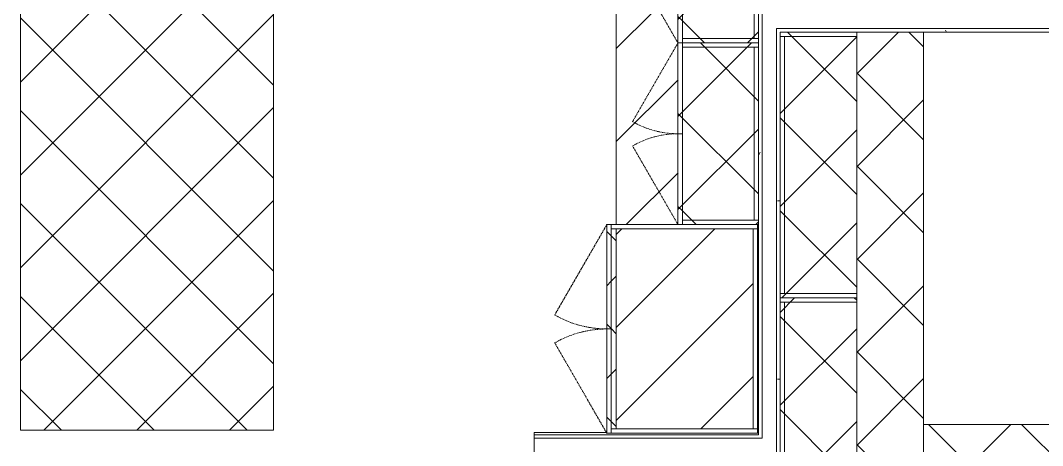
# Model space of a CAD drawing. Header units: inches. Extents: x -203 to 2905, y -968 to 768.
# Drawn here: x 1052.1 to 1228.5, y -180.4 to -107.1 of the extents above; entities that cross this region are included whole.
import ezdxf

# ---------------------------------------------------------------- set-up
doc = ezdxf.new("R2010")
doc.units = ezdxf.units.IN
doc.header["$MEASUREMENT"] = 0
doc.linetypes.add('Dash_2_', pattern=[0.25, 0.125, -0.125])
doc.linetypes.add('Hidden', pattern=[0.28125, 0.1875, -0.09375])
for name, color, linetype, lineweight in [('A-WALL', 113, 'Continuous', 13), ('A-WALL-PATT', 111, 'Continuous', 13), ('I-WALL', 2, 'Continuous', 13), ('Q-CASE', 31, 'Continuous', 13), ('Q-CASE-HDLN', 31, 'Dash_2_', 9)]:
    doc.layers.add(name, color=color, linetype=linetype, lineweight=lineweight)
pattern_1 = [(0, (0, 0), (30.72, 7.68), [1.267, -21.773, 1.267, -21.773, -122.88]), (0, (0, 0), (30.72, 7.68), [-46.08, 1.267, -44.813, 1.267, -21.773, -53.76]), (0, (0, 0), (30.72, 7.68), [-115.2, 1.267, -14.093, 1.267, -37.133]), (120, (11.52, 3.84), (-22.011075, 22.7643), [1.267, -21.773, 1.267, -21.773, -122.88]), (120, (11.52, 3.84), (-22.011075, 22.7643), [-46.08, 1.267, -44.813, 1.267, -21.773, -53.76]), (120, (11.52, 3.84), (-22.011075, 22.7643), [-115.2, 1.267, -14.093, 1.267, -37.133]), (240, (15.36, 19.2), (-8.708925, -30.4443), [1.267, -21.773, 1.267, -21.773, -122.88]), (240, (15.36, 19.2), (-8.708925, -30.4443), [-46.08, 1.267, -44.813, 1.267, -21.773, -53.76]), (240, (15.36, 19.2), (-8.708925, -30.4443), [-115.2, 1.267, -14.093, 1.267, -37.133])]
pattern_2 = [(135, (-77.628, -1181.783), (-8.01223, -8.01223), []), (225, (-77.628, -1181.783), (8.01223, -8.01223), [])]
pattern_3 = [(135, (-108.957, -1181.783), (-8.01223, -8.01223), []), (225, (-108.957, -1181.783), (8.01223, -8.01223), [])]
pattern_4 = [(135, (-140.285, -1181.629), (-8.01223, -8.01223), []), (225, (-140.285, -1181.629), (8.01223, -8.01223), [])]
pattern_5 = [(315, (156.916, 1180.809), (8.01223, 8.01223), []), (45, (156.916, 1180.809), (-8.01223, 8.01223), [])]
pattern_6 = [(315, (202.745, 1180.809), (8.01223, 8.01223), []), (45, (202.745, 1180.809), (-8.01223, 8.01223), [])]

# ---------------------------------------------------------------- blocks, each defined once
blk = doc.blocks.new('Casework 21 - Casework 13-4989505-LEVEL 8 CONSTRUCTION PLAN')
at = {"layer": 'Q-CASE', "lineweight": 9}
h = blk.add_hatch(dxfattribs=at)
h.set_pattern_fill('FP_3', color=256, style=0, pattern_type=2)
h.set_pattern_definition([(45, (0, 0), (-8.01223, 8.01223), []), (135, (0, 0), (-8.01223, -8.01223), [])])
h.paths.add_polyline_path([(1095.76, -177.78), (1095.76, -77.03), (1052.07, -77.03), (1052.07, -177.78)], flags=0)
for p, q in [((1095.76, -77.03), (1052.07, -77.03)), ((1052.07, -77.03), (1052.07, -177.78)), ((1095.76, -177.78), (1095.76, -77.03)), ((1052.07, -177.78), (1095.76, -177.78))]:
    blk.add_line(p, q, dxfattribs=at)
blk = doc.blocks.new('CW Cupbd Ohead - 36_h x 13 7_8_d - 2 Doors - 1 Shelf-V22-LEVEL 8 CONSTRUCTION PLAN')
at = {"layer": 'Q-CASE', "lineweight": 9}
h = blk.add_hatch(dxfattribs=at)
h.set_pattern_fill('FP_8', color=256, style=0, pattern_type=2)
h.set_pattern_definition(pattern_2)
h.paths.add_polyline_path([(2.75, -10.48), (2.75, -2.36), (2, -2.36), (2, -15.45), (2.75, -15.45), (2.75, -10.9)], flags=0)
h = blk.add_hatch(dxfattribs=at)
h.set_pattern_fill('FP_8', color=256, style=0, pattern_type=2)
h.set_pattern_definition(pattern_2)
h.paths.add_polyline_path([(32.57, -3.11), (32.57, -2.36), (2.75, -2.36), (2.75, -3.11), (31.46, -3.11)], flags=0)
h = blk.add_hatch(dxfattribs=at)
h.set_pattern_fill('FP_8', color=256, style=0, pattern_type=2)
h.set_pattern_definition(pattern_2)
h.paths.add_polyline_path([(32.57, -11), (32.57, -3.11), (2.75, -3.11), (2.75, -15.45), (32.57, -15.45), (32.57, -11.58)], flags=0)
h = blk.add_hatch(dxfattribs=at)
h.set_pattern_fill('FP_8', color=256, style=0, pattern_type=2)
h.set_pattern_definition(pattern_2)
h.paths.add_polyline_path([(33.32, -6.88), (33.32, -2.36), (32.57, -2.36), (32.57, -15.45), (33.32, -15.45), (33.32, -8.55)], flags=0)
h = blk.add_hatch(dxfattribs=at)
h.set_pattern_fill('FP_8', color=256, style=0, pattern_type=2)
h.set_pattern_definition(pattern_2)
h.paths.add_polyline_path([(17.66, -16.1), (17.66, -15.45), (2, -15.45), (2, -16.24), (17.66, -16.24)], flags=0)
h = blk.add_hatch(dxfattribs=at)
h.set_pattern_fill('FP_8', color=256, style=0, pattern_type=2)
h.set_pattern_definition(pattern_2)
h.paths.add_polyline_path([(33.32, -16.24), (33.32, -15.45), (17.66, -15.45), (17.66, -16.24), (31.42, -16.24)], flags=0)
for p, q in [((2, -2.36), (2.75, -2.36)), ((2, -15.45), (2, -2.36)), ((2.75, -2.36), (2.75, -15.45)), ((32.57, -2.36), (2.75, -2.36)), ((2.75, -3.11), (32.57, -3.11)), ((32.57, -2.36), (33.32, -2.36)), ((32.57, -15.45), (32.57, -2.36)), ((33.32, -15.45), (33.32, -2.36)), ((2, -15.45), (17.66, -15.45)), ((2, -15.45), (2, -16.24)), ((2.75, -15.45), (2, -15.45)), ((17.66, -16.24), (17.66, -15.45)), ((17.66, -15.45), (33.32, -15.45)), ((17.66, -15.45), (17.66, -16.24)), ((33.32, -15.45), (32.57, -15.45)), ((33.32, -16.24), (33.32, -15.45)), ((17.66, -16.24), (2, -16.24)), ((33.32, -16.24), (17.66, -16.24))]:
    blk.add_line(p, q, dxfattribs=at)
at = {"layer": 'Q-CASE', "linetype": 'Hidden', "lineweight": 9}
for p, q in [((2, -16.24), (15.56, -24.07)), ((33.32, -16.24), (19.76, -24.07))]:
    blk.add_line(p, q, dxfattribs=at)
for centre, start, end in [((2, -16.24), 330, 0.5), ((33.32, -16.24), 179.5, 210)]:
    blk.add_arc(centre, 15.66, start, end, dxfattribs=at)
at = {"layer": 'Q-CASE-HDLN'}
for p, q in [((2, -16.24), (2, -2.36)), ((2, -2.36), (33.32, -2.36)), ((33.32, -2.36), (33.32, -16.24)), ((33.32, -16.24), (2, -16.24))]:
    blk.add_line(p, q, dxfattribs=at)
blk = doc.blocks.new('CW Cupbd Ohead - 36_h x 13 7_8_d - 2 Doors - 1 Shelf-V23-LEVEL 8 CONSTRUCTION PLAN')
at = {"layer": 'Q-CASE', "lineweight": 9}
h = blk.add_hatch(dxfattribs=at)
h.set_pattern_fill('FP_9', color=256, style=0, pattern_type=2)
h.set_pattern_definition(pattern_3)
h.paths.add_polyline_path([(2.75, -9.49), (2.75, -2.36), (2, -2.36), (2, -15.45), (2.75, -15.45), (2.75, -9.62)], flags=0)
h = blk.add_hatch(dxfattribs=at)
h.set_pattern_fill('FP_9', color=256, style=0, pattern_type=2)
h.set_pattern_definition(pattern_3)
h.paths.add_polyline_path([(32.57, -2.52), (32.57, -2.36), (2.75, -2.36), (2.75, -3.11), (32.57, -3.11)], flags=0)
h = blk.add_hatch(dxfattribs=at)
h.set_pattern_fill('FP_9', color=256, style=0, pattern_type=2)
h.set_pattern_definition(pattern_3)
h.paths.add_polyline_path([(32.57, -6.37), (32.57, -3.11), (2.75, -3.11), (2.75, -15.45), (32.57, -15.45), (32.57, -6.52)], flags=0)
h = blk.add_hatch(dxfattribs=at)
h.set_pattern_fill('FP_9', color=256, style=0, pattern_type=2)
h.set_pattern_definition(pattern_3)
h.paths.add_polyline_path([(33.32, -7.55), (33.32, -2.36), (32.57, -2.36), (32.57, -15.45), (33.32, -15.45)], flags=0)
h = blk.add_hatch(dxfattribs=at)
h.set_pattern_fill('FP_9', color=256, style=0, pattern_type=2)
h.set_pattern_definition(pattern_3)
h.paths.add_polyline_path([(17.66, -15.45), (2, -15.45), (2, -16.24), (17.66, -16.24)], flags=0)
h = blk.add_hatch(dxfattribs=at)
h.set_pattern_fill('FP_9', color=256, style=0, pattern_type=2)
h.set_pattern_definition(pattern_3)
h.paths.add_polyline_path([(33.32, -15.45), (17.66, -15.45), (17.66, -16.24), (33.32, -16.24)], flags=0)
for p, q in [((2, -2.36), (2.75, -2.36)), ((2, -15.45), (2, -2.36)), ((2.75, -2.36), (2.75, -15.45)), ((32.57, -2.36), (2.75, -2.36)), ((2.75, -3.11), (32.57, -3.11)), ((32.57, -2.36), (33.32, -2.36)), ((32.57, -15.45), (32.57, -2.36)), ((33.32, -15.45), (33.32, -2.36)), ((2, -15.45), (17.66, -15.45)), ((2, -15.45), (2, -16.24)), ((2.75, -15.45), (2, -15.45)), ((17.66, -16.24), (17.66, -15.45)), ((17.66, -15.45), (33.32, -15.45)), ((17.66, -15.45), (17.66, -16.24)), ((33.32, -15.45), (32.57, -15.45)), ((33.32, -16.24), (33.32, -15.45)), ((17.66, -16.24), (2, -16.24)), ((33.32, -16.24), (17.66, -16.24))]:
    blk.add_line(p, q, dxfattribs=at)
at = {"layer": 'Q-CASE', "linetype": 'Hidden', "lineweight": 9}
for p, q in [((2, -16.24), (15.56, -24.07)), ((33.32, -16.24), (19.76, -24.07))]:
    blk.add_line(p, q, dxfattribs=at)
for centre, start, end in [((2, -16.24), 330, 0.5), ((33.32, -16.24), 179.5, 210)]:
    blk.add_arc(centre, 15.66, start, end, dxfattribs=at)
at = {"layer": 'Q-CASE-HDLN'}
for p, q in [((2, -16.24), (2, -2.36)), ((2, -2.36), (33.32, -2.36)), ((33.32, -2.36), (33.32, -16.24)), ((33.32, -16.24), (2, -16.24))]:
    blk.add_line(p, q, dxfattribs=at)
blk = doc.blocks.new('CW Cupbd Combined - Oven Tower 84_h x 24_d TALL APPLIANCE CABINET-5204101-LEVEL 8 CONSTRUCTION PLAN')
at = {"layer": 'Q-CASE', "lineweight": 9}
h = blk.add_hatch(dxfattribs=at)
h.set_pattern_fill('FP_13', color=256, style=0, pattern_type=2)
h.set_pattern_definition(pattern_4)
h.paths.add_polyline_path([(20, -27.61), (2, -27.61), (2, -28.36), (20, -28.36)], flags=0)
h = blk.add_hatch(dxfattribs=at)
h.set_pattern_fill('FP_13', color=256, style=0, pattern_type=2)
h.set_pattern_definition(pattern_4)
h.paths.add_polyline_path([(37.25, -27.61), (37.25, -26.73), (2.75, -26.73), (2.75, -27.61), (20, -27.61)], flags=0)
h = blk.add_hatch(dxfattribs=at)
h.set_pattern_fill('FP_13', color=256, style=0, pattern_type=2)
h.set_pattern_definition(pattern_4)
h.paths.add_polyline_path([(38, -28.36), (38, -27.61), (20, -27.61), (20, -28.36), (37.85, -28.36)], flags=0)
at = {"layer": 'Q-CASE', "lineweight": 20}
for p, q in [((2.75, -2.36), (2, -2.36)), ((2.75, -27.61), (2.75, -2.36)), ((37.25, -2.36), (2.75, -2.36)), ((2.75, -2.36), (2.75, -3.11)), ((2.75, -3.11), (37.25, -3.11)), ((38, -2.36), (37.25, -2.36)), ((37.25, -2.36), (37.25, -27.61)), ((37.25, -3.11), (37.25, -2.36)), ((38, -27.61), (38, -2.36)), ((2, -16.08), (2, -27.61))]:
    blk.add_line(p, q, dxfattribs=at)
at = {"layer": 'Q-CASE', "lineweight": 9}
for p, q in [((2, -27.61), (20, -27.61)), ((2, -27.61), (2, -28.36)), ((20, -28.36), (20, -27.61)), ((20, -27.61), (38, -27.61)), ((20, -27.61), (20, -28.36)), ((38, -28.36), (38, -27.61)), ((20, -28.36), (2, -28.36)), ((38, -28.36), (20, -28.36))]:
    blk.add_line(p, q, dxfattribs=at)
at = {"layer": 'Q-CASE', "linetype": 'Hidden', "lineweight": 9}
for p, q in [((2, -28.36), (17.58, -37.36)), ((38, -28.36), (22.41, -37.36))]:
    blk.add_line(p, q, dxfattribs=at)
for centre, start, end in [((2, -28.36), 330, 0.5), ((38, -28.36), 179.5, 210)]:
    blk.add_arc(centre, 18, start, end, dxfattribs=at)
blk = doc.blocks.new('CW Benchtop - 35_75_d x1_25_ x30_h-5466846-LEVEL 8 CONSTRUCTION PLAN')
at = {"layer": 'Q-CASE', "lineweight": 9}
h = blk.add_hatch(dxfattribs=at)
h.set_pattern_fill('FP_24', color=256, style=0, pattern_type=2)
h.set_pattern_definition([(315, (292.408, 1183.171), (8.01223, 8.01223), []), (45, (292.408, 1183.171), (-8.01223, 8.01223), [])])
h.paths.add_polyline_path([(0, -13.21), (0, -24.75), (183.32, -24.75), (183.32, -13.21), (0.63, -13.21)], flags=0)
blk.add_line((0, -24.75), (183.32, -24.75), dxfattribs=at)
blk.add_line((0, -24.75), (183.32, -24.75), dxfattribs=at)
blk = doc.blocks.new('CW Cupbd Ohead - 3_10_h x 14_d - Open - 2 Shelves-5378300-LEVEL 8 CONSTRUCTION PLAN')
at = {"layer": 'Q-CASE', "lineweight": 9}
h = blk.add_hatch(dxfattribs=at)
h.set_pattern_fill('FP_25', color=256, style=0, pattern_type=2)
h.set_pattern_definition(pattern_5)
h.paths.add_polyline_path([(2, -2.36), (2, -15.57), (2.75, -15.57), (2.75, -2.36)], flags=0)
h = blk.add_hatch(dxfattribs=at)
h.set_pattern_fill('FP_25', color=256, style=0, pattern_type=2)
h.set_pattern_definition(pattern_5)
h.paths.add_polyline_path([(2.75, -2.36), (2.75, -3.11), (47.07, -3.11), (47.07, -2.36), (13.26, -2.36)], flags=0)
h = blk.add_hatch(dxfattribs=at)
h.set_pattern_fill('FP_25', color=256, style=0, pattern_type=2)
h.set_pattern_definition(pattern_5)
h.paths.add_polyline_path([(2.75, -15.57), (47.07, -15.57), (47.07, -3.11), (2.75, -3.11)], flags=0)
h = blk.add_hatch(dxfattribs=at)
h.set_pattern_fill('FP_25', color=256, style=0, pattern_type=2)
h.set_pattern_definition(pattern_5)
h.paths.add_polyline_path([(47.07, -15.57), (47.82, -15.57), (47.82, -2.36), (47.07, -2.36), (47.07, -3.77)], flags=0)
for p, q in [((2, -2.36), (2.75, -2.36)), ((2, -15.57), (2, -2.36)), ((2.75, -2.36), (2.75, -15.57)), ((47.07, -2.36), (2.75, -2.36)), ((2.75, -3.11), (47.07, -3.11)), ((47.07, -2.36), (47.82, -2.36)), ((47.07, -15.57), (47.07, -2.36)), ((47.82, -15.57), (47.82, -2.36)), ((2.75, -15.57), (2, -15.57)), ((2.75, -15.57), (47.07, -15.57)), ((47.82, -15.57), (47.07, -15.57))]:
    blk.add_line(p, q, dxfattribs=at)
at = {"layer": 'Q-CASE-HDLN'}
for p, q in [((2, -15.57), (2, -2.36)), ((2, -2.36), (47.82, -2.36)), ((47.82, -2.36), (47.82, -15.57)), ((47.82, -15.57), (2, -15.57))]:
    blk.add_line(p, q, dxfattribs=at)
blk = doc.blocks.new('CW Cupbd Ohead - 3_10_h x 14_d - Open - 2 Shelves-V27-LEVEL 8 CONSTRUCTION PLAN')
at = {"layer": 'Q-CASE', "lineweight": 9}
h = blk.add_hatch(dxfattribs=at)
h.set_pattern_fill('FP_26', color=256, style=0, pattern_type=2)
h.set_pattern_definition(pattern_6)
h.paths.add_polyline_path([(2, -2.36), (2, -15.57), (2.75, -15.57), (2.75, -2.36)], flags=0)
h = blk.add_hatch(dxfattribs=at)
h.set_pattern_fill('FP_26', color=256, style=0, pattern_type=2)
h.set_pattern_definition(pattern_6)
h.paths.add_polyline_path([(2.75, -3.11), (47.07, -3.11), (47.07, -2.36), (2.75, -2.36)], flags=0)
h = blk.add_hatch(dxfattribs=at)
h.set_pattern_fill('FP_26', color=256, style=0, pattern_type=2)
h.set_pattern_definition(pattern_6)
h.paths.add_polyline_path([(2.75, -3.11), (2.75, -15.57), (47.07, -15.57), (47.07, -3.11), (3.71, -3.11)], flags=0)
h = blk.add_hatch(dxfattribs=at)
h.set_pattern_fill('FP_26', color=256, style=0, pattern_type=2)
h.set_pattern_definition(pattern_6)
h.paths.add_polyline_path([(47.07, -2.36), (47.07, -15.57), (47.82, -15.57), (47.82, -2.36)], flags=0)
for p, q in [((2, -2.36), (2.75, -2.36)), ((2, -15.57), (2, -2.36)), ((2.75, -2.36), (2.75, -15.57)), ((47.07, -2.36), (2.75, -2.36)), ((2.75, -3.11), (47.07, -3.11)), ((47.07, -2.36), (47.82, -2.36)), ((47.07, -15.57), (47.07, -2.36)), ((47.82, -15.57), (47.82, -2.36)), ((2.75, -15.57), (2, -15.57)), ((2.75, -15.57), (47.07, -15.57)), ((47.82, -15.57), (47.07, -15.57))]:
    blk.add_line(p, q, dxfattribs=at)
at = {"layer": 'Q-CASE-HDLN'}
for p, q in [((2, -15.57), (2, -2.36)), ((2, -2.36), (47.82, -2.36)), ((47.82, -2.36), (47.82, -15.57)), ((47.82, -15.57), (2, -15.57))]:
    blk.add_line(p, q, dxfattribs=at)
blk = doc.blocks.new('CW Benchtop - 2_ depth-5566828-LEVEL 8 CONSTRUCTION PLAN')
at = {"layer": 'Q-CASE', "lineweight": 9}
h = blk.add_hatch(dxfattribs=at)
h.set_pattern_fill('FP_30', color=256, style=0, pattern_type=2)
h.set_pattern_definition([(225, (1267.921, -200.75), (8.01223, -8.01223), []), (315, (1267.921, -200.75), (8.01223, 8.01223), [])])
h.paths.add_polyline_path([(0, 0), (0, -24), (60, -24), (60, 0)], flags=0)
for p, q in [((60, 0), (0, 0)), ((0, 0), (0, -24)), ((60, 0), (0, 0)), ((0, 0), (0, -24)), ((60, -24), (60, 0)), ((60, -24), (60, 0)), ((0, -24), (60, -24)), ((0, -24), (60, -24))]:
    blk.add_line(p, q, dxfattribs=at)

msp = doc.modelspace()

# ---------------------------------------------------------------- hatches: boundary and pattern name
at = {"layer": 'A-WALL-PATT', "lineweight": 9}
h = msp.add_hatch(dxfattribs=at)
h.set_pattern_fill('FP_1', color=256, style=0, pattern_type=2)
h.set_pattern_definition(pattern_1)
h.paths.add_polyline_path([(1179.42, -178.53), (1180.05, -178.53), (1180.05, -3.09), (1179.42, -3.09), (1179.42, -178.28)], flags=0)
h = msp.add_hatch(dxfattribs=at)
h.set_pattern_fill('FP_1', color=256, style=0, pattern_type=2)
h.set_pattern_definition(pattern_1)
h.paths.add_polyline_path([(1183.17, -181.66), (1183.17, -108.47), (1182.55, -108.47), (1182.55, -181.66)], flags=0)
h.paths.add_polyline_path([(1183.17, -105.97), (1183.17, -3.09), (1182.55, -3.09), (1182.55, -105.97), (1182.64, -105.97)], flags=0)
h = msp.add_hatch(dxfattribs=at)
h.set_pattern_fill('FP_1', color=256, style=0, pattern_type=2)
h.set_pattern_definition(pattern_1)
h.paths.add_polyline_path([(1358.75, -109.09), (1491.42, -109.09), (1491.42, -108.47), (1183.17, -108.47), (1183.17, -109.09), (1207.92, -109.09)], flags=0)
at = {"layer": 'Q-CASE', "lineweight": 9}
h = msp.add_hatch(dxfattribs=at)
h.set_pattern_fill('FP_2', color=256, style=0, pattern_type=2)
h.set_pattern_definition([(45, (0, 0), (-8.01788, 8.01788), [])])
h.paths.add_polyline_path([(1179.27, -178.28), (1179.42, -178.28), (1179.42, -142.28), (1179.27, -142.28), (1179.27, -177.53)], flags=0)
h.paths.add_polyline_path([(1178.52, -177.53), (1178.52, -143.03), (1154.9, -143.03), (1154.94, -177.53), (1165.23, -177.53)], flags=0)
h.paths.add_polyline_path([(1165.55, -16.97), (1179.42, -16.97), (1179.42, -3.59), (1165.55, -3.59), (1165.55, -16.18)], flags=0)
h.paths.add_polyline_path([(1156.6, -142.28), (1165.55, -142.28), (1165.55, -105.66), (1160.77, -105.63), (1157.75, -105.46), (1157.6, -105.39), (1157.49, -105.13), (1157.33, -101.18), (1157.33, -90.64), (1157.53, -87.07), (1157.65, -86.9), (1157.85, -86.81), (1161.87, -86.66), (1165.55, -86.66), (1165.55, -16.97), (1095.29, -16.97), (1095.29, -27.59), (1154.9, -27.59), (1154.9, -142.28), (1156.54, -142.28)], flags=0)
h.paths.add_polyline_path([(1065.98, -27.59), (1094.54, -27.59), (1094.54, -3.84), (1065.98, -3.84)], flags=0)

# ---------------------------------------------------------------- linework, layer by layer
at = {"layer": 'A-WALL'}
for p, q in [((1180.05, -2.47), (1180.05, -179.16)), ((1492.05, -108.47), (1182.55, -108.47)), ((1182.55, -108.47), (1182.55, -293.03)), ((1140.73, -179.16), (1180.05, -179.16))]:
    msp.add_line(p, q, dxfattribs=at)
at = {"layer": 'A-WALL', "lineweight": 9}
for p in [(1140.73, -178.53), (1153.27, -178.14)]:
    msp.add_line(p, (1140.73, -178.14), dxfattribs=at)
at = {"layer": 'I-WALL'}
for p, q in [((1196.38, -109.09), (1491.42, -109.09)), ((1179.42, -142.28), (1179.42, -178.53)), ((1179.42, -178.53), (1140.73, -178.53)), ((1140.73, -178.53), (1140.73, -182.28))]:
    msp.add_line(p, q, dxfattribs=at)
at = {"layer": 'Q-CASE', "lineweight": 9}
for p, q in [((1154.9, -27.59), (1154.9, -142.28)), ((1154.9, -143.03), (1154.9, -177.53)), ((1179.27, -178.28), (1179.42, -178.28))]:
    msp.add_line(p, q, dxfattribs=at)

# ---------------------------------------------------------------- block references
msp.add_blockref('Casework 21 - Casework 13-4989505-LEVEL 8 CONSTRUCTION PLAN', (0, 0), dxfattribs=at)
for name, p, rotation in [('CW Cupbd Ohead - 36_h x 13 7_8_d - 2 Doors - 1 Shelf-V22-LEVEL 8 CONSTRUCTION PLAN', (1181.78, -77.63), 269.9999999999994), ('CW Cupbd Ohead - 3_10_h x 14_d - Open - 2 Shelves-5378300-LEVEL 8 CONSTRUCTION PLAN', (1180.81, -156.92), 89.9999999999998), ('CW Benchtop - 35_75_d x1_25_ x30_h-5466846-LEVEL 8 CONSTRUCTION PLAN', (1183.17, -292.41), 89.9999999999999), ('CW Cupbd Ohead - 36_h x 13 7_8_d - 2 Doors - 1 Shelf-V23-LEVEL 8 CONSTRUCTION PLAN', (1181.78, -108.96), 269.9999999999997), ('CW Cupbd Combined - Oven Tower 84_h x 24_d TALL APPLIANCE CABINET-5204101-LEVEL 8 CONSTRUCTION PLAN', (1181.63, -140.29), 270.0000000000004), ('CW Cupbd Ohead - 3_10_h x 14_d - Open - 2 Shelves-V27-LEVEL 8 CONSTRUCTION PLAN', (1180.81, -202.75), 89.9999999999998), ('CW Benchtop - 2_ depth-5566828-LEVEL 8 CONSTRUCTION PLAN', (1267.92, -200.75), 180)]:
    msp.add_blockref(name, p, dxfattribs=dict(at, rotation=rotation))

doc.saveas('drawing.dxf')
